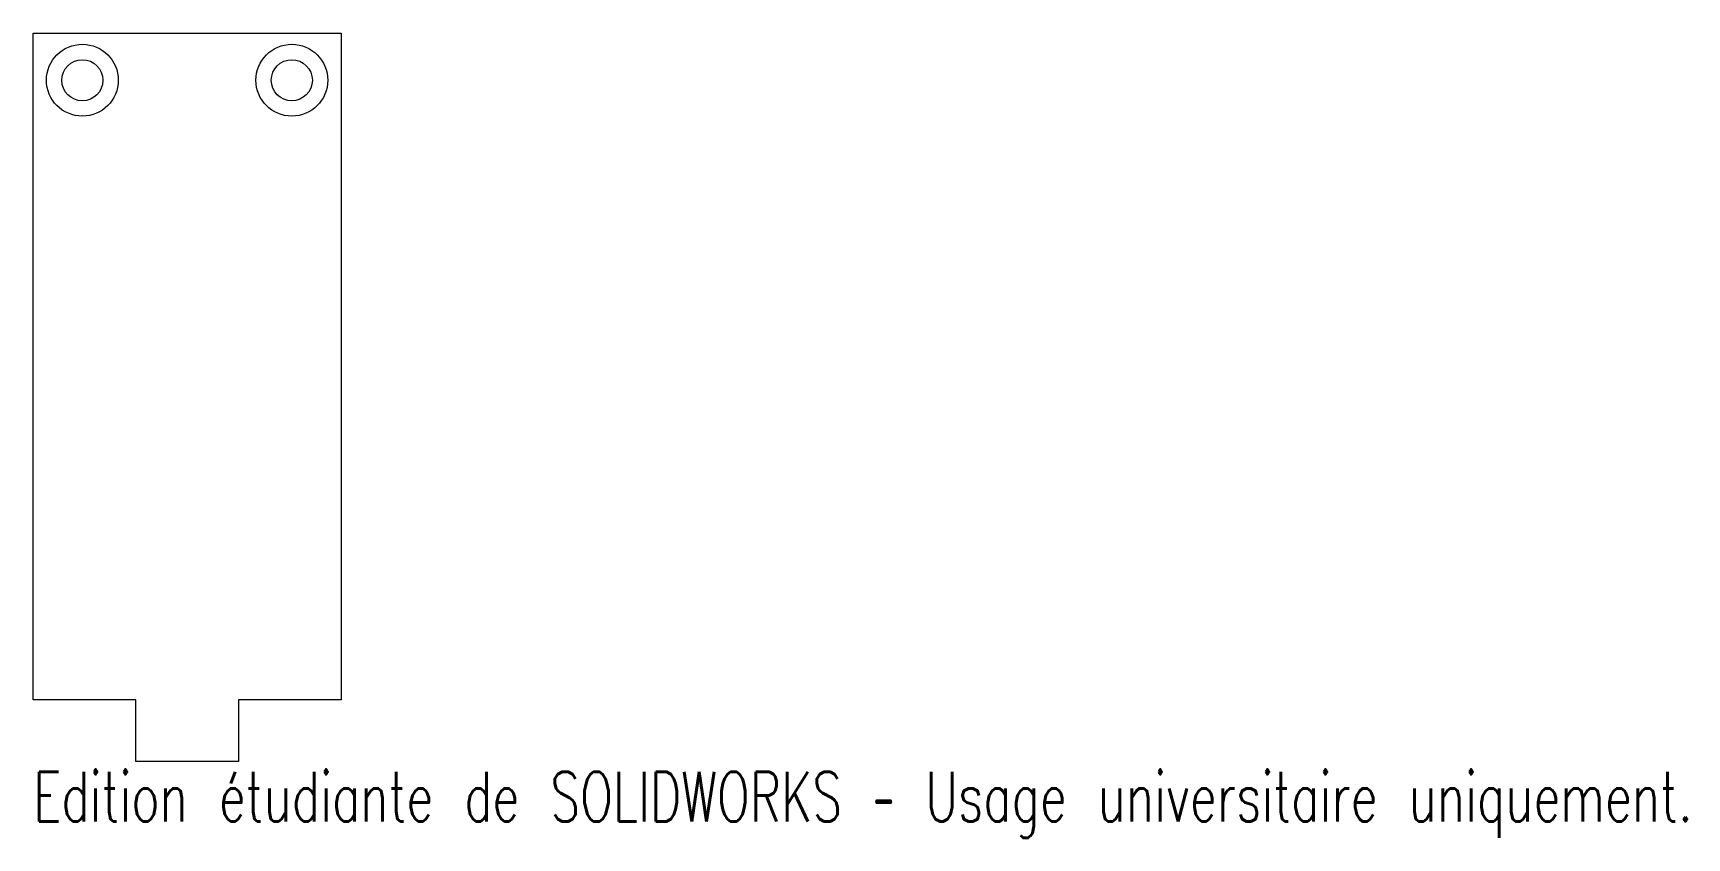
# Model space of a CAD drawing. Header units: millimetres. Extents: x 0 to 161, y -7 to 71.
import ezdxf

# ---------------------------------------------------------------- set-up
doc = ezdxf.new("R2010")
doc.units = ezdxf.units.MM
doc.styles.add('SLDTEXTSTYLE0', font='TXT', dxfattribs={"width": 0.7, "bigfont": 'bigfont'})

msp = doc.modelspace()

# ---------------------------------------------------------------- linework, layer by layer
at = {"color": 7, "linetype": 'Continuous', "lineweight": 15}
for p, q in [((0, 71), (30, 71)), ((0, 6), (0, 71)), ((30, 71), (30, 6)), ((10, 6), (0, 6)), ((10, 0), (10, 6)), ((30, 6), (20, 6)), ((20, 6), (20, 0)), ((20, 0), (10, 0))]:
    msp.add_line(p, q, dxfattribs=at)
for centre, radius in [((4.8, 66.4), 3.5), ((25.2, 66.4), 3.5), ((4.8, 66.4), 2), ((25.2, 66.4), 2)]:
    msp.add_circle(centre, radius, dxfattribs=at)

# ---------------------------------------------------------------- texts
at = {"color": 7, "linetype": 'Continuous', "insert": (0, -1.02), "char_height": 4.8336, "attachment_point": 1, "style": 'SLDTEXTSTYLE0'}
msp.add_mtext('Edition étudiante de SOLIDWORKS – Usage universitaire uniquement.', dxfattribs=at)

doc.saveas('drawing.dxf')
